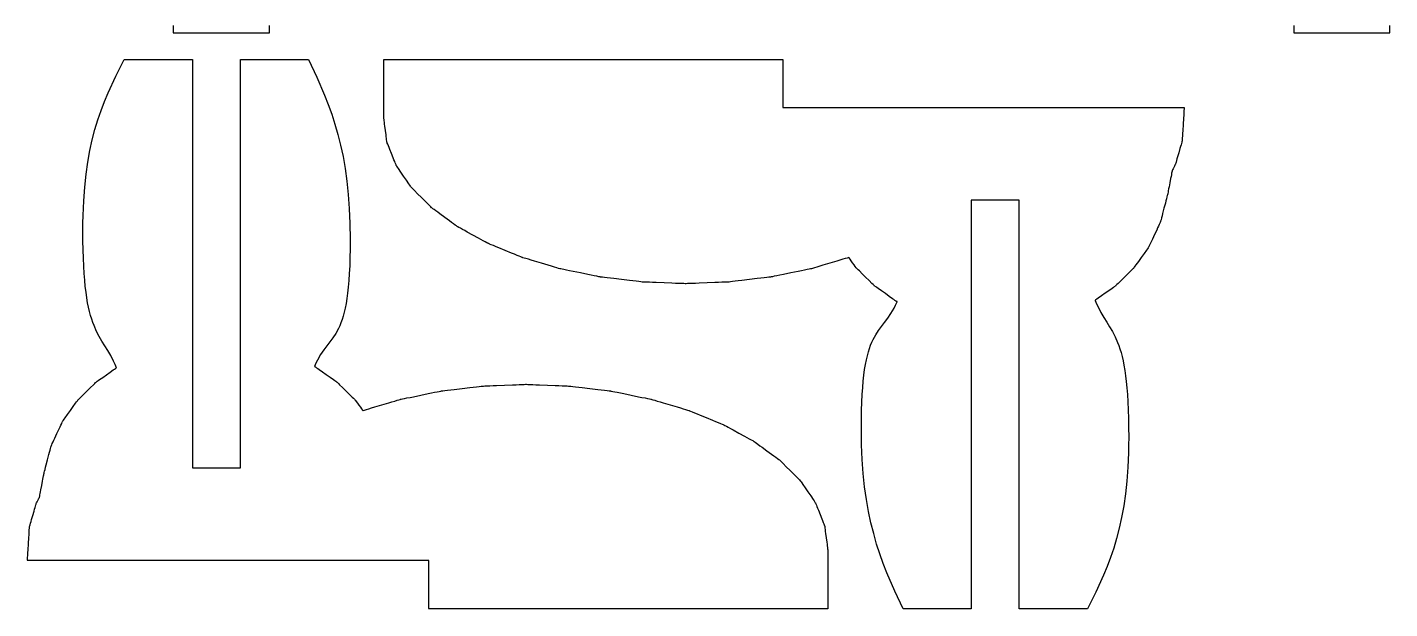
# Model space of a CAD drawing. Header units: millimetres. Extents: x 211 to 654, y 153 to 425.
# Drawn here: x 570.3 to 649.2, y 226.5 to 260.2 of the extents above; entities that cross this region are included whole.
import ezdxf

# ---------------------------------------------------------------- set-up
doc = ezdxf.new("R2010")
doc.units = ezdxf.units.MM
doc.layers.get('0').update_dxf_attribs({"linetype": 'CONTINUOUS', "true_color": 0xffffff})

msp = doc.modelspace()

# ---------------------------------------------------------------- linework, layer by layer
at = {"linetype": 'CONTINUOUS', "true_color": 0xffffff}
for points in [[(578.757, 260.32), (578.757, 260.142), (578.757, 260.005), (578.757, 259.915), (578.757, 259.892), (578.757, 259.885), (578.772, 259.885), (578.82, 259.885), (578.895, 259.885), (578.997, 259.885), (579.122, 259.885), (579.27, 259.885), (579.44, 259.885), (579.627, 259.885), (579.83, 259.885), (580.047, 259.885), (580.517, 259.885), (581.02, 259.885), (581.537, 259.885), (582.055, 259.885), (582.557, 259.885), (583.027, 259.885), (583.245, 259.885), (583.45, 259.885), (583.635, 259.885), (583.805, 259.885), (583.952, 259.885), (584.077, 259.885), (584.18, 259.885), (584.255, 259.885), (584.302, 259.885), (584.317, 259.885), (584.317, 259.892), (584.317, 259.915), (584.317, 260.005), (584.317, 260.142), (584.317, 260.32)], [(643.622, 260.32), (643.622, 260.142), (643.622, 260.005), (643.622, 259.915), (643.622, 259.892), (643.622, 259.885), (643.637, 259.885), (643.685, 259.885), (643.76, 259.885), (643.862, 259.885), (643.987, 259.885), (644.135, 259.885), (644.305, 259.885), (644.492, 259.885), (644.695, 259.885), (644.912, 259.885), (645.382, 259.885), (645.885, 259.885), (646.402, 259.885), (646.92, 259.885), (647.422, 259.885), (647.892, 259.885), (648.11, 259.885), (648.315, 259.885), (648.5, 259.885), (648.67, 259.885), (648.817, 259.885), (648.942, 259.885), (649.045, 259.885), (649.12, 259.885), (649.167, 259.885), (649.182, 259.885), (649.182, 259.885), (649.182, 259.905), (649.182, 259.965), (649.182, 260.055), (649.182, 260.175), (649.182, 260.315)], [(575.465, 240.492), (575.382, 240.687), (575.297, 240.867), (575.13, 241.195), (574.96, 241.49), (574.792, 241.762), (574.625, 242.03), (574.465, 242.305), (574.31, 242.6), (574.165, 242.93), (574.095, 243.112), (574.03, 243.307), (573.965, 243.517), (573.905, 243.745), (573.85, 243.992), (573.795, 244.257), (573.747, 244.547), (573.702, 244.86), (573.662, 245.197), (573.625, 245.562), (573.595, 245.955), (573.57, 246.38), (573.55, 246.835), (573.535, 247.325), (573.525, 247.85), (573.522, 248.415), (573.525, 248.872), (573.535, 249.317), (573.57, 250.162), (573.63, 250.957), (573.71, 251.702), (573.81, 252.402), (573.93, 253.065), (574.067, 253.69), (574.22, 254.282), (574.39, 254.847), (574.572, 255.387), (574.767, 255.907), (574.977, 256.412), (575.422, 257.387), (575.902, 258.347), (575.915, 258.347), (575.947, 258.347), (576, 258.347), (576.072, 258.347), (576.162, 258.347), (576.267, 258.347), (576.522, 258.347), (576.822, 258.347), (577.157, 258.347), (577.515, 258.347), (577.887, 258.347), (578.257, 258.347), (578.615, 258.347), (578.95, 258.347), (579.25, 258.347), (579.505, 258.347), (579.61, 258.347), (579.7, 258.347), (579.772, 258.347), (579.825, 258.347), (579.857, 258.347), (579.87, 258.347), (579.87, 258.33), (579.87, 258.28), (579.87, 258.197), (579.87, 258.082), (579.87, 257.937), (579.87, 257.762), (579.87, 257.56), (579.87, 257.33), (579.87, 257.075), (579.87, 256.795), (579.87, 256.49), (579.87, 256.165), (579.87, 255.815), (579.87, 255.447), (579.87, 255.057), (579.87, 254.65), (579.87, 254.225), (579.87, 253.785), (579.87, 253.33), (579.87, 252.86), (579.87, 251.882), (579.87, 250.862), (579.87, 249.805), (579.87, 248.725), (579.87, 247.625), (579.87, 246.517), (579.87, 245.41), (579.87, 244.31), (579.87, 243.23), (579.87, 242.172), (579.87, 241.152), (579.87, 240.175), (579.87, 239.705), (579.87, 239.25), (579.87, 238.81), (579.87, 238.385), (579.87, 237.977), (579.87, 237.587), (579.87, 237.22), (579.87, 236.87), (579.87, 236.545), (579.87, 236.24), (579.87, 235.96), (579.87, 235.705), (579.87, 235.475), (579.87, 235.272), (579.87, 235.097), (579.87, 234.952), (579.87, 234.837), (579.87, 234.755), (579.87, 234.705), (579.87, 234.687), (579.877, 234.687), (579.9, 234.687), (579.99, 234.687), (580.127, 234.687), (580.305, 234.687), (580.515, 234.687), (580.75, 234.687), (581, 234.687), (581.26, 234.687), (581.52, 234.687), (581.77, 234.687), (582.005, 234.687), (582.215, 234.687), (582.392, 234.687), (582.53, 234.687), (582.617, 234.687), (582.642, 234.687), (582.65, 234.687), (582.65, 234.705), (582.65, 234.755), (582.65, 234.837), (582.65, 234.952), (582.65, 235.097), (582.65, 235.272), (582.65, 235.475), (582.65, 235.705), (582.65, 235.96), (582.65, 236.24), (582.65, 236.545), (582.65, 236.87), (582.65, 237.22), (582.65, 237.587), (582.65, 237.977), (582.65, 238.385), (582.65, 238.81), (582.65, 239.25), (582.65, 239.705), (582.65, 240.175), (582.65, 241.152), (582.65, 242.172), (582.65, 243.23), (582.65, 244.31), (582.65, 245.41), (582.65, 246.517), (582.65, 247.625), (582.65, 248.725), (582.65, 249.805), (582.65, 250.862), (582.65, 251.882), (582.65, 252.86), (582.65, 253.33), (582.65, 253.785), (582.65, 254.225), (582.65, 254.65), (582.65, 255.057), (582.65, 255.447), (582.65, 255.815), (582.65, 256.165), (582.65, 256.49), (582.65, 256.795), (582.65, 257.075), (582.65, 257.33), (582.65, 257.56), (582.65, 257.762), (582.65, 257.937), (582.65, 258.082), (582.65, 258.197), (582.65, 258.28), (582.65, 258.33), (582.65, 258.347), (582.662, 258.347), (582.695, 258.347), (582.747, 258.347), (582.817, 258.347), (582.907, 258.347), (583.012, 258.347), (583.262, 258.347), (583.56, 258.347), (583.892, 258.347), (584.247, 258.347), (584.612, 258.347), (584.977, 258.347), (585.332, 258.347), (585.665, 258.347), (585.962, 258.347), (586.212, 258.347), (586.317, 258.347), (586.407, 258.347), (586.477, 258.347), (586.53, 258.347), (586.565, 258.347), (586.575, 258.347), (587.062, 257.325), (587.515, 256.277), (587.727, 255.737), (587.927, 255.18), (588.112, 254.605), (588.285, 254.005), (588.442, 253.377), (588.582, 252.72), (588.705, 252.027), (588.807, 251.3), (588.887, 250.53), (588.947, 249.715), (588.985, 248.852), (588.997, 247.937), (588.995, 247.382), (588.985, 246.867), (588.97, 246.39), (588.947, 245.95), (588.92, 245.542), (588.887, 245.165), (588.85, 244.82), (588.807, 244.502), (588.76, 244.212), (588.71, 243.947), (588.652, 243.702), (588.592, 243.482), (588.53, 243.277), (588.462, 243.092), (588.392, 242.92), (588.32, 242.765), (588.165, 242.482), (588, 242.232), (587.827, 242), (587.65, 241.77), (587.47, 241.525), (587.285, 241.255), (587.102, 240.94), (587.012, 240.762), (586.922, 240.57), (586.935, 240.565), (586.962, 240.55), (586.99, 240.537), (587.002, 240.53), (587.015, 240.52), (587.055, 240.492), (587.115, 240.45), (587.192, 240.397), (587.387, 240.26), (587.61, 240.102), (587.832, 239.945), (588.027, 239.807), (588.105, 239.755), (588.165, 239.712), (588.205, 239.685), (588.217, 239.675), (588.23, 239.662), (588.262, 239.63), (588.315, 239.577), (588.385, 239.512), (588.555, 239.345), (588.75, 239.152), (588.945, 238.96), (589.115, 238.792), (589.185, 238.727), (589.237, 238.675), (589.27, 238.642), (589.282, 238.63), (589.302, 238.602), (589.352, 238.532), (589.422, 238.435), (589.505, 238.32), (589.585, 238.205), (589.655, 238.107), (589.705, 238.037), (589.725, 238.01), (589.73, 238.012), (589.755, 238.02), (589.825, 238.04), (589.932, 238.072), (590.072, 238.115), (590.237, 238.165), (590.422, 238.22), (590.822, 238.34), (591.225, 238.46), (591.41, 238.515), (591.575, 238.565), (591.715, 238.607), (591.822, 238.64), (591.892, 238.66), (591.917, 238.667), (591.942, 238.672), (592.017, 238.687), (592.132, 238.712), (592.282, 238.742), (592.46, 238.777), (592.657, 238.817), (593.085, 238.905), (593.512, 238.995), (593.71, 239.035), (593.887, 239.07), (594.037, 239.1), (594.152, 239.125), (594.227, 239.14), (594.252, 239.145), (594.28, 239.147), (594.357, 239.157), (594.477, 239.172), (594.632, 239.19), (594.817, 239.212), (595.022, 239.237), (595.47, 239.29), (595.917, 239.342), (596.122, 239.367), (596.307, 239.39), (596.462, 239.407), (596.582, 239.422), (596.66, 239.432), (596.687, 239.435), (596.715, 239.435), (596.795, 239.44), (596.917, 239.445), (597.075, 239.45), (597.265, 239.457), (597.475, 239.465), (597.93, 239.482), (598.387, 239.502), (598.597, 239.51), (598.787, 239.517), (598.945, 239.522), (599.067, 239.527), (599.147, 239.532), (599.175, 239.532), (599.202, 239.532), (599.282, 239.527), (599.405, 239.522), (599.562, 239.517), (599.752, 239.51), (599.962, 239.502), (600.417, 239.482), (600.872, 239.465), (601.082, 239.457), (601.272, 239.45), (601.43, 239.445), (601.552, 239.44), (601.632, 239.435), (601.66, 239.435), (601.687, 239.432), (601.765, 239.422), (601.885, 239.407), (602.04, 239.39), (602.225, 239.367), (602.43, 239.342), (602.877, 239.29), (603.325, 239.237), (603.53, 239.212), (603.715, 239.19), (603.87, 239.172), (603.99, 239.157), (604.067, 239.147), (604.095, 239.145), (604.12, 239.14), (604.195, 239.125), (604.31, 239.1), (604.46, 239.07), (604.637, 239.035), (604.835, 238.995), (605.262, 238.905), (605.69, 238.817), (605.887, 238.777), (606.065, 238.742), (606.215, 238.712), (606.33, 238.687), (606.405, 238.672), (606.43, 238.667), (606.455, 238.66), (606.525, 238.64), (606.632, 238.607), (606.772, 238.565), (606.937, 238.515), (607.122, 238.46), (607.525, 238.34), (607.927, 238.22), (608.112, 238.165), (608.277, 238.115), (608.417, 238.072), (608.525, 238.04), (608.595, 238.02), (608.62, 238.012), (608.642, 238.002), (608.705, 237.977), (608.805, 237.937), (608.932, 237.885), (609.082, 237.822), (609.25, 237.755), (609.615, 237.602), (609.982, 237.452), (610.15, 237.385), (610.3, 237.322), (610.427, 237.27), (610.527, 237.23), (610.59, 237.205), (610.612, 237.195), (610.632, 237.185), (610.687, 237.152), (610.775, 237.105), (610.887, 237.045), (611.022, 236.97), (611.17, 236.89), (611.492, 236.712), (611.817, 236.535), (611.965, 236.455), (612.1, 236.38), (612.212, 236.32), (612.3, 236.272), (612.355, 236.24), (612.375, 236.23), (612.392, 236.217), (612.44, 236.182), (612.512, 236.13), (612.607, 236.06), (612.722, 235.977), (612.847, 235.885), (613.122, 235.682), (613.397, 235.482), (613.522, 235.39), (613.637, 235.307), (613.732, 235.237), (613.805, 235.185), (613.852, 235.15), (613.87, 235.137), (613.882, 235.125), (613.922, 235.085), (613.98, 235.027), (614.057, 234.95), (614.247, 234.757), (614.467, 234.537), (614.687, 234.32), (614.877, 234.127), (614.955, 234.05), (615.012, 233.992), (615.052, 233.952), (615.065, 233.94), (615.075, 233.925), (615.102, 233.885), (615.145, 233.822), (615.2, 233.74), (615.34, 233.535), (615.5, 233.3), (615.66, 233.067), (615.8, 232.862), (615.855, 232.78), (615.897, 232.717), (615.925, 232.677), (615.935, 232.662), (615.94, 232.647), (615.957, 232.605), (615.985, 232.54), (616.017, 232.455), (616.057, 232.352), (616.102, 232.24), (616.2, 231.995), (616.297, 231.752), (616.342, 231.64), (616.382, 231.537), (616.415, 231.452), (616.442, 231.387), (616.46, 231.345), (616.465, 231.33), (616.467, 231.315), (616.472, 231.272), (616.482, 231.205), (616.492, 231.117), (616.505, 231.015), (616.52, 230.9), (616.552, 230.647), (616.587, 230.397), (616.602, 230.282), (616.615, 230.18), (616.625, 230.092), (616.635, 230.025), (616.64, 229.982), (616.642, 229.967), (616.642, 229.957), (616.642, 229.93), (616.642, 229.882), (616.642, 229.82), (616.642, 229.742), (616.642, 229.65), (616.642, 229.432), (616.642, 229.172), (616.642, 228.882), (616.642, 228.572), (616.642, 228.252), (616.642, 227.935), (616.642, 227.625), (616.642, 227.335), (616.642, 227.075), (616.642, 226.857), (616.642, 226.765), (616.642, 226.687), (616.642, 226.625), (616.642, 226.577), (616.642, 226.55), (616.642, 226.54), (616.625, 226.54), (616.575, 226.54), (616.495, 226.54), (616.382, 226.54), (616.242, 226.54), (616.072, 226.54), (615.875, 226.54), (615.65, 226.54), (615.4, 226.54), (615.127, 226.54), (614.83, 226.54), (614.51, 226.54), (614.17, 226.54), (613.81, 226.54), (613.43, 226.54), (613.032, 226.54), (612.62, 226.54), (612.19, 226.54), (611.285, 226.54), (610.33, 226.54), (609.335, 226.54), (608.302, 226.54), (607.247, 226.54), (606.175, 226.54), (605.092, 226.54), (604.01, 226.54), (602.937, 226.54), (601.882, 226.54), (600.85, 226.54), (599.855, 226.54), (598.9, 226.54), (597.995, 226.54), (597.565, 226.54), (597.15, 226.54), (596.752, 226.54), (596.372, 226.54), (596.012, 226.54), (595.672, 226.54), (595.352, 226.54), (595.055, 226.54), (594.782, 226.54), (594.532, 226.54), (594.307, 226.54), (594.11, 226.54), (593.94, 226.54), (593.797, 226.54), (593.685, 226.54), (593.602, 226.54), (593.555, 226.54), (593.537, 226.54), (593.545, 226.547), (593.545, 226.57), (593.545, 226.66), (593.545, 226.797), (593.545, 226.975), (593.545, 227.185), (593.545, 227.42), (593.545, 227.67), (593.545, 227.93), (593.545, 228.19), (593.545, 228.44), (593.545, 228.675), (593.545, 228.885), (593.545, 229.062), (593.545, 229.2), (593.545, 229.287), (593.545, 229.312), (593.545, 229.32), (593.527, 229.32), (593.477, 229.32), (593.397, 229.32), (593.285, 229.32), (593.142, 229.32), (592.97, 229.32), (592.772, 229.32), (592.547, 229.32), (592.295, 229.32), (592.02, 229.32), (591.722, 229.32), (591.4, 229.32), (591.057, 229.32), (590.695, 229.32), (590.315, 229.32), (589.915, 229.32), (589.497, 229.32), (589.065, 229.32), (588.155, 229.32), (587.195, 229.32), (586.192, 229.32), (585.155, 229.32), (584.092, 229.32), (583.012, 229.32), (581.925, 229.32), (580.837, 229.32), (579.757, 229.32), (578.695, 229.32), (577.657, 229.32), (576.655, 229.32), (575.695, 229.32), (574.785, 229.32), (574.352, 229.32), (573.935, 229.32), (573.535, 229.32), (573.152, 229.32), (572.79, 229.32), (572.447, 229.32), (572.125, 229.32), (571.827, 229.32), (571.552, 229.32), (571.3, 229.32), (571.075, 229.32), (570.875, 229.32), (570.705, 229.32), (570.562, 229.32), (570.447, 229.32), (570.367, 229.32), (570.317, 229.32), (570.3, 229.32), (570.31, 229.342), (570.312, 229.405), (570.32, 229.5), (570.327, 229.627), (570.337, 229.775), (570.347, 229.94), (570.37, 230.3), (570.392, 230.66), (570.402, 230.825), (570.412, 230.975), (570.42, 231.1), (570.427, 231.195), (570.43, 231.257), (570.432, 231.28), (570.437, 231.295), (570.45, 231.337), (570.467, 231.402), (570.492, 231.487), (570.52, 231.587), (570.552, 231.7), (570.622, 231.942), (570.695, 232.185), (570.727, 232.297), (570.755, 232.397), (570.78, 232.482), (570.797, 232.547), (570.81, 232.59), (570.815, 232.605), (570.822, 232.622), (570.845, 232.667), (570.877, 232.73), (570.912, 232.805), (570.947, 232.877), (570.98, 232.94), (571.002, 232.985), (571.01, 233.002), (571.012, 233.017), (571.02, 233.06), (571.035, 233.127), (571.05, 233.215), (571.07, 233.315), (571.092, 233.43), (571.137, 233.677), (571.185, 233.927), (571.207, 234.042), (571.227, 234.142), (571.242, 234.23), (571.257, 234.297), (571.265, 234.34), (571.267, 234.355), (571.272, 234.372), (571.285, 234.425), (571.307, 234.505), (571.332, 234.607), (571.365, 234.73), (571.4, 234.867), (571.477, 235.162), (571.557, 235.46), (571.592, 235.597), (571.625, 235.72), (571.65, 235.822), (571.672, 235.902), (571.685, 235.955), (571.69, 235.972), (571.697, 235.987), (571.717, 236.032), (571.752, 236.105), (571.795, 236.195), (571.845, 236.302), (571.9, 236.422), (572.022, 236.685), (572.147, 236.947), (572.202, 237.067), (572.252, 237.175), (572.295, 237.265), (572.33, 237.337), (572.35, 237.382), (572.357, 237.397), (572.367, 237.412), (572.395, 237.45), (572.437, 237.51), (572.495, 237.59), (572.635, 237.787), (572.797, 238.012), (572.96, 238.24), (573.1, 238.437), (573.157, 238.515), (573.2, 238.577), (573.227, 238.615), (573.237, 238.63), (573.25, 238.642), (573.282, 238.675), (573.335, 238.727), (573.405, 238.792), (573.575, 238.96), (573.77, 239.152), (573.965, 239.345), (574.135, 239.512), (574.205, 239.577), (574.257, 239.63), (574.29, 239.662), (574.302, 239.675), (574.315, 239.685), (574.352, 239.71), (574.41, 239.75), (574.485, 239.802), (574.67, 239.932), (574.882, 240.082), (575.097, 240.235), (575.282, 240.365), (575.357, 240.417), (575.415, 240.457), (575.452, 240.482), (575.465, 240.492)], [(632.125, 244.395), (632.207, 244.2), (632.292, 244.02), (632.46, 243.692), (632.63, 243.4), (632.797, 243.125), (632.965, 242.857), (633.125, 242.585), (633.28, 242.287), (633.425, 241.96), (633.495, 241.777), (633.56, 241.582), (633.625, 241.372), (633.685, 241.145), (633.74, 240.897), (633.792, 240.632), (633.842, 240.342), (633.887, 240.03), (633.927, 239.692), (633.962, 239.327), (633.995, 238.935), (634.02, 238.51), (634.04, 238.055), (634.055, 237.562), (634.062, 237.037), (634.067, 236.475), (634.065, 236.017), (634.055, 235.572), (634.02, 234.727), (633.96, 233.932), (633.88, 233.187), (633.78, 232.487), (633.66, 231.825), (633.522, 231.2), (633.37, 230.607), (633.2, 230.042), (633.017, 229.502), (632.82, 228.982), (632.612, 228.477), (632.165, 227.5), (631.687, 226.54), (631.675, 226.54), (631.642, 226.54), (631.59, 226.54), (631.517, 226.54), (631.427, 226.54), (631.322, 226.54), (631.067, 226.54), (630.767, 226.54), (630.432, 226.54), (630.075, 226.54), (629.702, 226.54), (629.332, 226.54), (628.975, 226.54), (628.64, 226.54), (628.34, 226.54), (628.085, 226.54), (627.98, 226.54), (627.89, 226.54), (627.817, 226.54), (627.765, 226.54), (627.732, 226.54), (627.72, 226.54), (627.72, 226.557), (627.72, 226.607), (627.72, 226.69), (627.72, 226.805), (627.72, 226.95), (627.72, 227.125), (627.72, 227.327), (627.72, 227.557), (627.72, 227.812), (627.72, 228.092), (627.72, 228.397), (627.72, 228.722), (627.72, 229.072), (627.72, 229.442), (627.72, 229.83), (627.72, 230.237), (627.72, 230.662), (627.72, 231.102), (627.72, 231.557), (627.72, 232.027), (627.72, 233.005), (627.72, 234.027), (627.72, 235.082), (627.72, 236.165), (627.72, 237.262), (627.72, 238.37), (627.72, 239.477), (627.72, 240.577), (627.72, 241.657), (627.72, 242.712), (627.72, 243.735), (627.72, 244.712), (627.72, 245.182), (627.72, 245.637), (627.72, 246.077), (627.72, 246.502), (627.72, 246.907), (627.72, 247.297), (627.72, 247.665), (627.72, 248.015), (627.72, 248.34), (627.72, 248.645), (627.72, 248.925), (627.72, 249.18), (627.72, 249.41), (627.72, 249.612), (627.72, 249.785), (627.72, 249.93), (627.72, 250.045), (627.72, 250.127), (627.72, 250.177), (627.72, 250.195), (627.712, 250.202), (627.69, 250.202), (627.6, 250.202), (627.462, 250.202), (627.285, 250.202), (627.075, 250.202), (626.84, 250.202), (626.59, 250.202), (626.33, 250.202), (626.07, 250.202), (625.82, 250.202), (625.585, 250.202), (625.375, 250.202), (625.197, 250.202), (625.06, 250.202), (624.97, 250.202), (624.947, 250.202), (624.94, 250.202), (624.94, 250.185), (624.94, 250.135), (624.94, 250.052), (624.94, 249.937), (624.94, 249.792), (624.94, 249.617), (624.94, 249.415), (624.94, 249.185), (624.94, 248.93), (624.94, 248.65), (624.94, 248.345), (624.94, 248.02), (624.94, 247.67), (624.94, 247.3), (624.94, 246.912), (624.94, 246.505), (624.94, 246.08), (624.94, 245.64), (624.94, 245.185), (624.94, 244.715), (624.94, 243.737), (624.94, 242.715), (624.94, 241.66), (624.94, 240.577), (624.94, 239.477), (624.94, 238.37), (624.94, 237.262), (624.94, 236.162), (624.94, 235.082), (624.94, 234.025), (624.94, 233.005), (624.94, 232.027), (624.94, 231.557), (624.94, 231.1), (624.94, 230.66), (624.94, 230.235), (624.94, 229.827), (624.94, 229.44), (624.94, 229.07), (624.94, 228.72), (624.94, 228.395), (624.94, 228.09), (624.94, 227.81), (624.94, 227.552), (624.94, 227.322), (624.94, 227.12), (624.94, 226.947), (624.94, 226.802), (624.94, 226.687), (624.94, 226.602), (624.94, 226.552), (624.94, 226.535), (624.927, 226.54), (624.895, 226.54), (624.842, 226.54), (624.772, 226.54), (624.682, 226.54), (624.577, 226.54), (624.327, 226.54), (624.03, 226.54), (623.697, 226.54), (623.342, 226.54), (622.977, 226.54), (622.612, 226.54), (622.257, 226.54), (621.925, 226.54), (621.627, 226.54), (621.377, 226.54), (621.272, 226.54), (621.182, 226.54), (621.112, 226.54), (621.06, 226.54), (621.027, 226.54), (621.015, 226.54), (620.527, 227.562), (620.075, 228.61), (619.862, 229.15), (619.662, 229.707), (619.477, 230.285), (619.305, 230.885), (619.147, 231.512), (619.007, 232.17), (618.885, 232.86), (618.782, 233.59), (618.702, 234.36), (618.642, 235.175), (618.605, 236.035), (618.592, 236.95), (618.595, 237.505), (618.605, 238.02), (618.62, 238.497), (618.642, 238.94), (618.67, 239.347), (618.702, 239.722), (618.74, 240.067), (618.782, 240.385), (618.83, 240.675), (618.88, 240.942), (618.937, 241.185), (618.997, 241.407), (619.06, 241.61), (619.127, 241.797), (619.197, 241.967), (619.27, 242.125), (619.425, 242.405), (619.59, 242.655), (619.762, 242.887), (619.94, 243.117), (620.12, 243.362), (620.302, 243.632), (620.485, 243.947), (620.577, 244.125), (620.667, 244.317), (620.655, 244.325), (620.627, 244.337), (620.6, 244.352), (620.587, 244.357), (620.575, 244.367), (620.535, 244.395), (620.475, 244.437), (620.397, 244.49), (620.202, 244.627), (619.98, 244.785), (619.757, 244.942), (619.562, 245.08), (619.485, 245.132), (619.425, 245.175), (619.385, 245.202), (619.372, 245.212), (619.36, 245.225), (619.327, 245.257), (619.275, 245.31), (619.205, 245.375), (619.035, 245.542), (618.84, 245.735), (618.645, 245.927), (618.475, 246.095), (618.405, 246.16), (618.352, 246.212), (618.32, 246.245), (618.307, 246.257), (618.287, 246.285), (618.237, 246.355), (618.167, 246.452), (618.087, 246.567), (618.005, 246.682), (617.935, 246.78), (617.885, 246.85), (617.865, 246.877), (617.86, 246.875), (617.835, 246.867), (617.765, 246.847), (617.657, 246.815), (617.517, 246.772), (617.352, 246.722), (617.167, 246.667), (616.765, 246.547), (616.365, 246.427), (616.18, 246.372), (616.015, 246.322), (615.875, 246.28), (615.767, 246.247), (615.697, 246.227), (615.672, 246.22), (615.647, 246.215), (615.572, 246.2), (615.457, 246.175), (615.307, 246.145), (615.13, 246.11), (614.932, 246.07), (614.505, 245.982), (614.077, 245.895), (613.88, 245.855), (613.702, 245.82), (613.552, 245.79), (613.437, 245.765), (613.362, 245.75), (613.337, 245.745), (613.31, 245.742), (613.232, 245.732), (613.112, 245.717), (612.957, 245.7), (612.772, 245.677), (612.567, 245.652), (612.12, 245.6), (611.672, 245.547), (611.467, 245.522), (611.282, 245.5), (611.127, 245.482), (611.007, 245.467), (610.93, 245.457), (610.902, 245.455), (610.875, 245.455), (610.795, 245.45), (610.672, 245.445), (610.515, 245.44), (610.325, 245.432), (610.115, 245.425), (609.657, 245.405), (609.202, 245.387), (608.992, 245.38), (608.802, 245.372), (608.645, 245.367), (608.522, 245.362), (608.442, 245.357), (608.415, 245.357), (608.387, 245.357), (608.307, 245.362), (608.185, 245.367), (608.027, 245.372), (607.837, 245.38), (607.627, 245.387), (607.172, 245.405), (606.717, 245.425), (606.507, 245.432), (606.317, 245.44), (606.16, 245.445), (606.037, 245.45), (605.957, 245.455), (605.93, 245.455), (605.902, 245.457), (605.825, 245.467), (605.705, 245.482), (605.55, 245.5), (605.365, 245.522), (605.16, 245.547), (604.712, 245.6), (604.265, 245.652), (604.06, 245.677), (603.875, 245.7), (603.72, 245.717), (603.6, 245.732), (603.522, 245.742), (603.495, 245.745), (603.47, 245.75), (603.395, 245.765), (603.28, 245.79), (603.13, 245.82), (602.952, 245.855), (602.755, 245.895), (602.327, 245.982), (601.9, 246.07), (601.702, 246.11), (601.525, 246.145), (601.375, 246.175), (601.26, 246.2), (601.185, 246.215), (601.16, 246.22), (601.135, 246.227), (601.065, 246.247), (600.957, 246.28), (600.817, 246.322), (600.652, 246.372), (600.467, 246.427), (600.065, 246.547), (599.662, 246.667), (599.477, 246.722), (599.312, 246.772), (599.172, 246.815), (599.065, 246.847), (598.995, 246.867), (598.97, 246.875), (598.947, 246.885), (598.885, 246.91), (598.785, 246.95), (598.657, 247.002), (598.507, 247.065), (598.34, 247.132), (597.972, 247.282), (597.607, 247.435), (597.44, 247.502), (597.29, 247.565), (597.162, 247.617), (597.062, 247.657), (597, 247.682), (596.977, 247.692), (596.957, 247.702), (596.902, 247.735), (596.815, 247.782), (596.702, 247.842), (596.567, 247.917), (596.42, 247.997), (596.095, 248.175), (595.772, 248.352), (595.625, 248.432), (595.49, 248.507), (595.377, 248.567), (595.29, 248.615), (595.235, 248.647), (595.215, 248.657), (595.197, 248.67), (595.15, 248.705), (595.077, 248.757), (594.982, 248.827), (594.867, 248.91), (594.742, 249.002), (594.467, 249.202), (594.192, 249.405), (594.067, 249.497), (593.952, 249.58), (593.857, 249.65), (593.785, 249.702), (593.737, 249.737), (593.72, 249.75), (593.707, 249.762), (593.667, 249.802), (593.61, 249.86), (593.532, 249.937), (593.342, 250.13), (593.122, 250.347), (592.902, 250.567), (592.712, 250.76), (592.635, 250.837), (592.577, 250.895), (592.537, 250.935), (592.525, 250.947), (592.515, 250.962), (592.487, 251.002), (592.445, 251.065), (592.39, 251.147), (592.25, 251.352), (592.09, 251.587), (591.93, 251.822), (591.79, 252.027), (591.735, 252.11), (591.692, 252.172), (591.665, 252.212), (591.655, 252.227), (591.65, 252.242), (591.632, 252.285), (591.605, 252.35), (591.572, 252.435), (591.532, 252.537), (591.487, 252.65), (591.39, 252.892), (591.292, 253.137), (591.247, 253.25), (591.207, 253.352), (591.175, 253.437), (591.147, 253.502), (591.13, 253.545), (591.125, 253.56), (591.122, 253.575), (591.117, 253.617), (591.107, 253.685), (591.097, 253.772), (591.085, 253.875), (591.07, 253.99), (591.035, 254.24), (591.002, 254.49), (590.987, 254.605), (590.975, 254.707), (590.965, 254.795), (590.955, 254.862), (590.95, 254.905), (590.947, 254.92), (590.947, 254.93), (590.947, 254.957), (590.947, 255.005), (590.947, 255.067), (590.947, 255.145), (590.947, 255.237), (590.947, 255.455), (590.947, 255.715), (590.947, 256.005), (590.947, 256.315), (590.947, 256.632), (590.947, 256.952), (590.947, 257.262), (590.947, 257.552), (590.947, 257.812), (590.947, 258.03), (590.947, 258.122), (590.947, 258.2), (590.947, 258.262), (590.947, 258.31), (590.947, 258.337), (590.947, 258.347), (590.965, 258.347), (591.015, 258.347), (591.095, 258.347), (591.207, 258.347), (591.347, 258.347), (591.517, 258.347), (591.715, 258.347), (591.94, 258.347), (592.19, 258.347), (592.462, 258.347), (592.76, 258.347), (593.08, 258.347), (593.42, 258.347), (593.78, 258.347), (594.16, 258.347), (594.557, 258.347), (594.97, 258.347), (595.4, 258.347), (596.305, 258.347), (597.26, 258.347), (598.255, 258.347), (599.285, 258.347), (600.342, 258.347), (601.415, 258.347), (602.495, 258.347), (603.577, 258.347), (604.65, 258.347), (605.705, 258.347), (606.735, 258.347), (607.732, 258.347), (608.687, 258.347), (609.59, 258.347), (610.02, 258.347), (610.435, 258.347), (610.83, 258.347), (611.21, 258.347), (611.57, 258.347), (611.91, 258.347), (612.23, 258.347), (612.527, 258.347), (612.8, 258.347), (613.05, 258.347), (613.272, 258.347), (613.47, 258.347), (613.64, 258.347), (613.782, 258.347), (613.892, 258.347), (613.975, 258.347), (614.022, 258.347), (614.04, 258.347), (614.045, 258.34), (614.045, 258.317), (614.045, 258.227), (614.045, 258.09), (614.045, 257.912), (614.045, 257.702), (614.045, 257.467), (614.045, 257.217), (614.045, 256.957), (614.045, 256.697), (614.045, 256.447), (614.045, 256.212), (614.045, 256.002), (614.045, 255.825), (614.045, 255.687), (614.045, 255.597), (614.045, 255.575), (614.045, 255.567), (614.062, 255.567), (614.112, 255.567), (614.192, 255.567), (614.305, 255.567), (614.447, 255.567), (614.62, 255.567), (614.817, 255.567), (615.042, 255.567), (615.295, 255.567), (615.57, 255.567), (615.867, 255.567), (616.19, 255.567), (616.532, 255.567), (616.895, 255.567), (617.275, 255.567), (617.675, 255.567), (618.092, 255.567), (618.525, 255.567), (619.435, 255.567), (620.395, 255.567), (621.397, 255.567), (622.435, 255.567), (623.495, 255.567), (624.575, 255.567), (625.662, 255.567), (626.75, 255.567), (627.83, 255.567), (628.892, 255.567), (629.93, 255.567), (630.932, 255.567), (631.892, 255.567), (632.8, 255.567), (633.232, 255.567), (633.65, 255.567), (634.05, 255.567), (634.43, 255.567), (634.792, 255.567), (635.135, 255.567), (635.457, 255.567), (635.755, 255.567), (636.03, 255.567), (636.28, 255.567), (636.505, 255.567), (636.705, 255.567), (636.875, 255.567), (637.017, 255.567), (637.13, 255.567), (637.212, 255.567), (637.26, 255.567), (637.277, 255.567), (637.28, 255.545), (637.277, 255.482), (637.27, 255.387), (637.262, 255.262), (637.252, 255.112), (637.242, 254.947), (637.22, 254.587), (637.197, 254.23), (637.187, 254.065), (637.177, 253.915), (637.17, 253.79), (637.162, 253.695), (637.16, 253.632), (637.157, 253.61), (637.152, 253.595), (637.14, 253.552), (637.122, 253.487), (637.097, 253.402), (637.07, 253.302), (637.037, 253.19), (636.965, 252.947), (636.895, 252.705), (636.862, 252.592), (636.835, 252.492), (636.81, 252.407), (636.792, 252.342), (636.78, 252.3), (636.775, 252.285), (636.767, 252.267), (636.745, 252.222), (636.712, 252.157), (636.677, 252.085), (636.642, 252.012), (636.61, 251.947), (636.587, 251.902), (636.58, 251.885), (636.577, 251.87), (636.57, 251.827), (636.555, 251.76), (636.54, 251.672), (636.52, 251.572), (636.497, 251.457), (636.45, 251.207), (636.405, 250.96), (636.382, 250.845), (636.362, 250.745), (636.345, 250.657), (636.332, 250.59), (636.325, 250.547), (636.322, 250.532), (636.317, 250.515), (636.305, 250.462), (636.282, 250.382), (636.257, 250.28), (636.225, 250.157), (636.19, 250.022), (636.11, 249.725), (636.032, 249.427), (635.997, 249.292), (635.965, 249.17), (635.94, 249.067), (635.917, 248.987), (635.905, 248.935), (635.9, 248.917), (635.892, 248.902), (635.872, 248.857), (635.837, 248.785), (635.795, 248.695), (635.745, 248.587), (635.69, 248.467), (635.565, 248.205), (635.442, 247.942), (635.387, 247.822), (635.337, 247.715), (635.295, 247.625), (635.26, 247.552), (635.24, 247.507), (635.232, 247.492), (635.222, 247.477), (635.195, 247.44), (635.152, 247.377), (635.095, 247.3), (634.955, 247.102), (634.792, 246.875), (634.63, 246.647), (634.49, 246.45), (634.432, 246.372), (634.39, 246.31), (634.362, 246.272), (634.352, 246.257), (634.34, 246.245), (634.307, 246.212), (634.255, 246.16), (634.185, 246.095), (634.015, 245.927), (633.82, 245.735), (633.625, 245.542), (633.455, 245.375), (633.385, 245.31), (633.332, 245.257), (633.3, 245.225), (633.287, 245.212), (633.275, 245.202), (633.237, 245.177), (633.18, 245.137), (633.105, 245.085), (632.92, 244.955), (632.705, 244.802), (632.492, 244.652), (632.307, 244.522), (632.232, 244.47), (632.175, 244.43), (632.137, 244.405), (632.125, 244.395)]]:
    msp.add_lwpolyline(points, dxfattribs=at)

doc.saveas('drawing.dxf')
